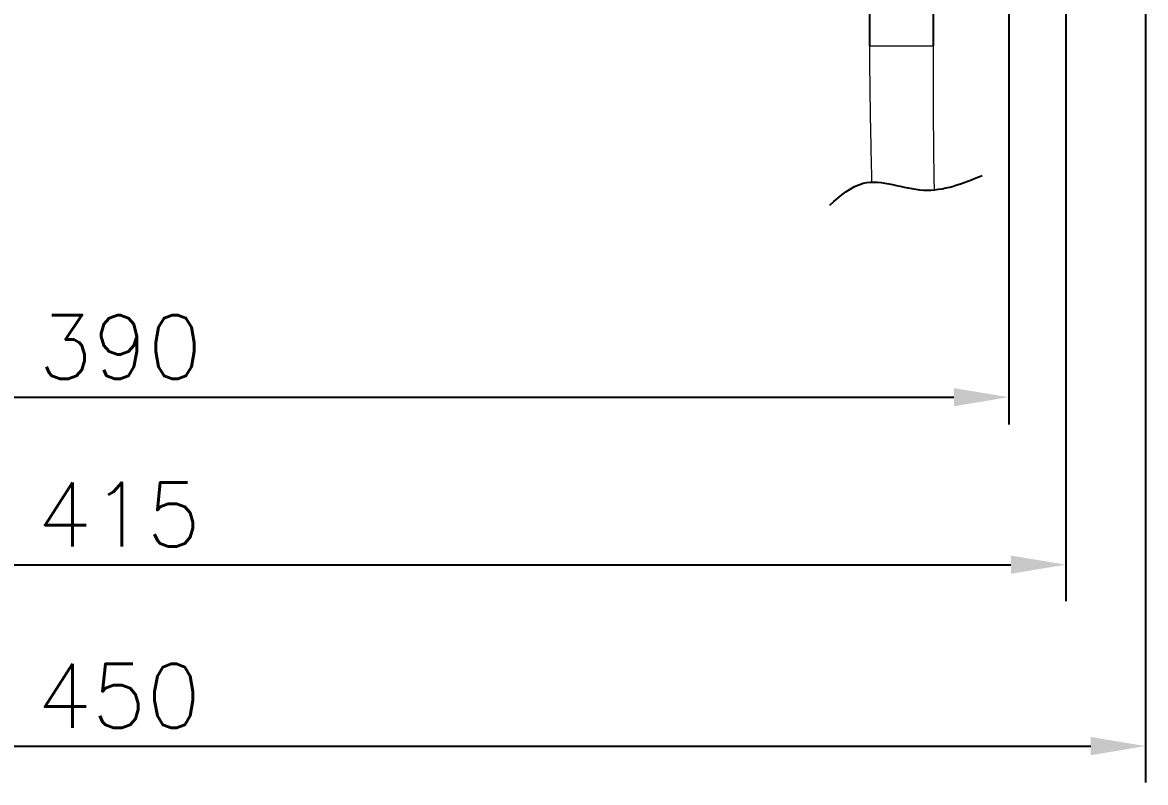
# Model space of a CAD drawing. Extents: x 14808 to 20058, y -13198 to -11680.
# Drawn here: x 18532.3 to 18593.8, y -12390.8 to -12349.1 of the extents above; entities that cross this region are included whole.
import ezdxf

# ---------------------------------------------------------------- set-up
doc = ezdxf.new("R2010")
doc.units = 0
doc.header["$LTSCALE"] = 7
doc.header["$MEASUREMENT"] = 0
doc.layers.get('0').update_dxf_attribs({"color": 2, "linetype": 'CONTINUOUS'})
doc.layers.add('00_COMPONENTS', color=7, linetype='CONTINUOUS')
doc.layers.add('D', color=2, linetype='CONTINUOUS')
doc.styles.add('GHS', font='romans', dxfattribs={"bigfont": 'ghs'})

msp = doc.modelspace()

# ---------------------------------------------------------------- linework, layer by layer
at = {"color": 8, "linetype": 'Continuous', "lineweight": 15}
msp.add_line((18578.684, -12350.383), (18582.184, -12350.383), dxfattribs=at)
at = {"color": 7, "linetype": 'Continuous', "lineweight": 15}
for points, knots in [([(18578.684, -12350.383), (18578.687, -12351.061), (18578.691, -12352.368), (18578.72, -12354.236), (18578.753, -12355.909), (18578.78, -12357.097), (18578.796, -12357.723), (18578.799, -12357.866)], [0, 0, 0, 0, 0.00767282, 0.01476856, 0.02111828, 0.02658543, 0.02820302, 0.02820302, 0.02820302, 0.02820302]), ([(18582.239, -12358.283), (18582.235, -12358.022), (18582.222, -12357.262), (18582.206, -12355.934), (18582.192, -12354.237), (18582.185, -12352.363), (18582.184, -12351.059), (18582.184, -12350.383)], [0.96895967, 0.96895967, 0.96895967, 0.96895967, 0.97204393, 0.97791137, 0.98461771, 0.99203369, 1, 1, 1, 1])]:
    msp.add_open_spline(points, degree=3, knots=knots, dxfattribs=at)
msp.add_spline([(18576.505, -12359.12), (18578.339, -12357.928), (18581.641, -12358.295), (18584.865, -12357.493)], degree=3)
at = {"layer": '00_COMPONENTS', "color": 7, "linetype": 'Continuous'}
for p, q in [((18578.684, -12342.883), (18578.684, -12350.383)), ((18582.184, -12350.383), (18582.184, -12342.883))]:
    msp.add_line(p, q, dxfattribs=at)
at = {"layer": 'D'}
for p, q in [((18593.809, -12338.829), (18593.809, -12390.781)), ((18589.434, -12344.079), (18589.434, -12380.836)), ((18586.309, -12345.529), (18586.309, -12371.154)), ((18491.809, -12369.654), (18583.309, -12369.654)), ((18488.684, -12378.836), (18586.434, -12378.836)), ((18484.309, -12388.781), (18590.809, -12388.781))]:
    msp.add_line(p, q, dxfattribs=at)
for points in [[(18583.309, -12369.154), (18583.309, -12370.154), (18586.309, -12369.654)], [(18586.434, -12378.336), (18586.434, -12379.336), (18589.434, -12378.836)], [(18590.809, -12388.281), (18590.809, -12389.281), (18593.809, -12388.781)]]:
    msp.add_solid(points, dxfattribs=at)

# ---------------------------------------------------------------- texts
at = {"layer": 'D', "char_height": 3.5, "attachment_point": 5, "style": 'GHS'}
for s, insert in [('\\A1;390', (18537.624, -12366.904)), ('\\A1;415', (18537.559, -12376.086)), ('\\A1;450', (18537.559, -12386.031))]:
    msp.add_mtext(s, dxfattribs=dict(at, insert=insert))

doc.saveas('drawing.dxf')
